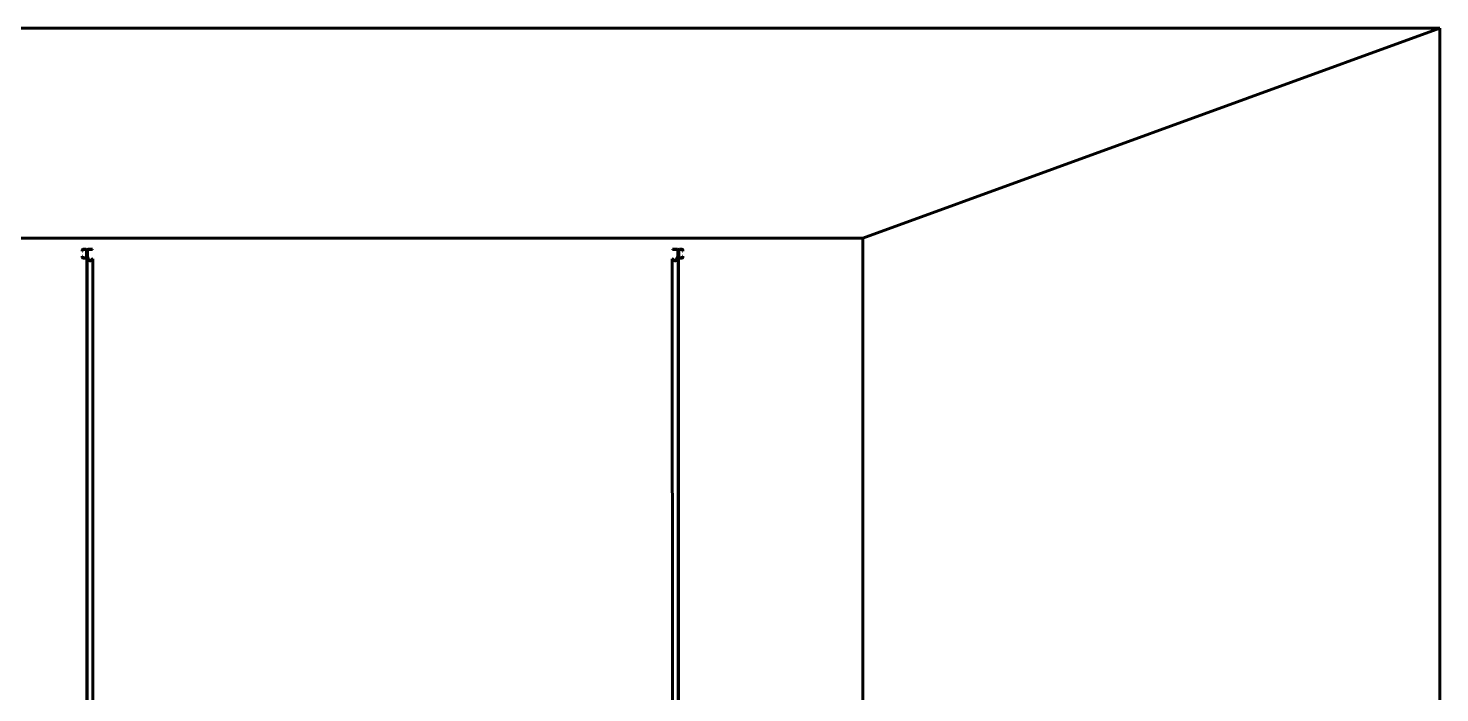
# Model space of a CAD drawing. Header units: millimetres. Extents: x 0 to 1680, y 0 to 594.
# Drawn here: x 582.9 to 748.2, y 235.5 to 313.4 of the extents above; entities that cross this region are included whole.
import ezdxf

# ---------------------------------------------------------------- set-up
doc = ezdxf.new("R2010")
doc.units = ezdxf.units.MM
doc.linetypes.add('K5LT_BASIC', pattern=[0])
doc.layers.add('Системный слой', color=7, linetype='Continuous')

# ---------------------------------------------------------------- blocks, each defined once
blk = doc.blocks.new('U41')
at = {"layer": 'Системный слой', "color": 5, "linetype": 'K5LT_BASIC', "lineweight": 60, "true_color": 0x0000ff}
for p, q in [((589.18, 287.34), (589.19, 287.22)), ((589.18, 286.53), (589.19, 286.64)), ((589.19, 287.22), (589.23, 287.22)), ((589.23, 286.64), (589.19, 286.64)), ((589.22, 287.34), (589.23, 287.22)), ((589.22, 286.52), (589.23, 286.64)), ((589.3, 287.46), (589.59, 287.46)), ((589.3, 287.42), (589.59, 287.42)), ((589.59, 286.45), (589.3, 286.45)), ((589.59, 286.41), (589.3, 286.41)), ((589.67, 287.34), (589.67, 286.53)), ((589.71, 287.34), (589.71, 286.53))]:
    blk.add_line(p, q, dxfattribs=at)
for centre, radius, start, end in [((589.3, 287.34), 0.118, 90, 180), ((589.3, 286.53), 0.118, 180, 270), ((589.3, 287.34), 0.0788, 90, 178.8753), ((589.3, 286.53), 0.0788, 181.1247, 270), ((589.59, 287.34), 0.118, 0, 90), ((589.59, 287.34), 0.0788, 0, 90), ((589.59, 286.53), 0.0787, 270, 0), ((589.59, 286.53), 0.118, 270, 0)]:
    blk.add_arc(centre, radius, start, end, dxfattribs=at)
blk = doc.blocks.new('U42')
at = {"layer": 'Системный слой', "color": 5, "linetype": 'K5LT_BASIC', "lineweight": 60, "true_color": 0x0000ff}
for p, q in [((589.76, 286.62), (589.76, 287.38)), ((589.89, 286.25), (589.77, 286.58)), ((589.8, 286.62), (589.8, 287.38)), ((589.92, 286.26), (589.8, 286.59)), ((589.84, 287.46), (590.39, 287.46)), ((589.84, 287.42), (590.39, 287.42)), ((590.4, 286.35), (590.25, 286.19)), ((590.43, 286.32), (590.27, 286.16)), ((590.39, 287.42), (590.39, 287.46)), ((590.43, 286.32), (590.4, 286.35))]:
    blk.add_line(p, q, dxfattribs=at)
for centre, radius, start, end in [((589.84, 287.38), 0.0788, 90, 180), ((589.86, 286.62), 0.105, 180, 199.9883), ((589.84, 287.38), 0.0394, 90, 180), ((589.86, 286.62), 0.0656, 180, 199.9883), ((590.11, 286.33), 0.236, 199.9883, 315), ((590.11, 286.33), 0.197, 199.9883, 315)]:
    blk.add_arc(centre, radius, start, end, dxfattribs=at)
blk = doc.blocks.new('U149')
at = {"layer": 'Системный слой', "color": 5, "linetype": 'K5LT_BASIC', "lineweight": 60, "true_color": 0x0000ff}
for p, q in [((658.31, 286.32), (658.34, 286.35)), ((658.31, 286.32), (658.46, 286.16)), ((658.34, 286.35), (658.49, 286.19)), ((658.35, 287.42), (658.35, 287.46)), ((658.9, 287.46), (658.35, 287.46)), ((658.9, 287.42), (658.35, 287.42)), ((658.82, 286.26), (658.94, 286.59)), ((658.85, 286.25), (658.97, 286.58)), ((658.94, 286.62), (658.94, 287.38)), ((658.98, 286.62), (658.98, 287.38))]:
    blk.add_line(p, q, dxfattribs=at)
for centre, radius, start, end in [((658.63, 286.33), 0.236, 225, 340.0117), ((658.63, 286.33), 0.197, 225, 340.0117), ((658.9, 287.38), 0.0787, 0, 90), ((658.9, 287.38), 0.0394, 0, 90), ((658.88, 286.62), 0.0656, 340.0117, 0), ((658.88, 286.62), 0.105, 340.0117, 0)]:
    blk.add_arc(centre, radius, start, end, dxfattribs=at)
blk = doc.blocks.new('U150')
at = {"layer": 'Системный слой', "color": 5, "linetype": 'K5LT_BASIC', "lineweight": 60, "true_color": 0x0000ff}
for p, q in [((659.03, 287.34), (659.03, 286.53)), ((659.07, 287.34), (659.07, 286.53)), ((659.44, 287.46), (659.15, 287.46)), ((659.44, 287.42), (659.15, 287.42)), ((659.15, 286.45), (659.44, 286.45)), ((659.15, 286.41), (659.44, 286.41)), ((659.52, 287.34), (659.51, 287.22)), ((659.55, 287.22), (659.51, 287.22)), ((659.51, 286.64), (659.55, 286.64)), ((659.52, 286.52), (659.51, 286.64)), ((659.56, 287.34), (659.55, 287.22)), ((659.56, 286.53), (659.55, 286.64))]:
    blk.add_line(p, q, dxfattribs=at)
for centre, radius, start, end in [((659.15, 287.34), 0.118, 90, 180), ((659.15, 286.53), 0.118, 180, 270), ((659.15, 287.34), 0.0788, 90, 180), ((659.15, 286.53), 0.0788, 180, 270), ((659.44, 287.34), 0.118, 0, 90), ((659.44, 287.34), 0.0788, 1.1247, 90), ((659.44, 286.53), 0.118, 270, 0), ((659.44, 286.53), 0.0788, 270, 358.8753)]:
    blk.add_arc(centre, radius, start, end, dxfattribs=at)

msp = doc.modelspace()

# ---------------------------------------------------------------- linework, layer by layer
at = {"layer": 'Системный слой', "color": 5, "linetype": 'K5LT_BASIC', "lineweight": 60, "true_color": 0x0000ff}
for p, q in [((501.83521, 313.35119), (748.21617, 313.35119)), ((680.62309, 288.74932), (748.21617, 313.35119)), ((748.21617, 117.43955), (748.21617, 313.35119)), ((680.62309, 288.74932), (569.42829, 288.74932)), ((680.62309, 156.46443), (680.62309, 288.74932)), ((589.53256, 286.40818), (589.8279, 286.40818)), ((589.70631, 156.46443), (589.70631, 286.40818)), ((589.75881, 286.40818), (589.75881, 156.46443)), ((590.41506, 156.46443), (590.42978, 286.31716)), ((658.32381, 156.46443), (658.3091, 286.31716)), ((659.15069, 286.40818), (658.91098, 286.40818)), ((658.98006, 286.40818), (658.98006, 156.46443)), ((659.03256, 156.46443), (659.03256, 286.40818))]:
    msp.add_line(p, q, dxfattribs=at)

# ---------------------------------------------------------------- block references
at = {"layer": 'Системный слой'}
for name in ['U41', 'U42', 'U149', 'U150']:
    msp.add_blockref(name, (0, 0), dxfattribs=at)

doc.saveas('drawing.dxf')
